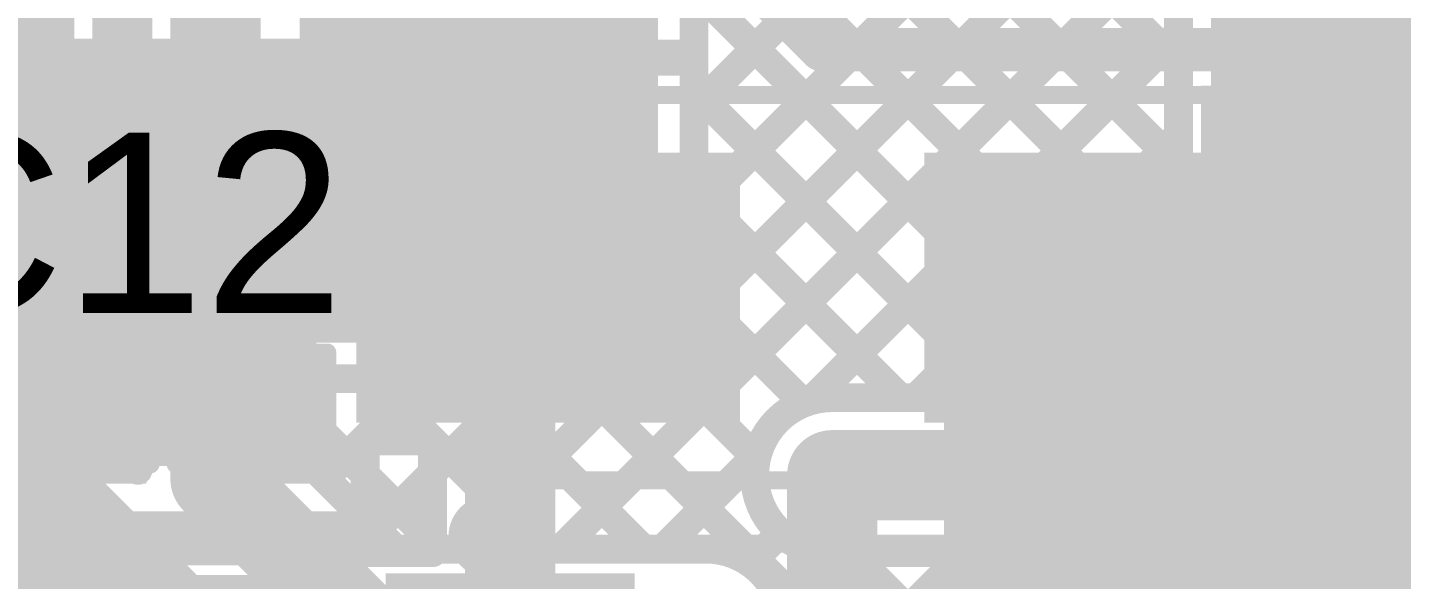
# Model space of a CAD drawing. Header units: millimetres. Extents: x -0.01 to 3.73, y -0.01 to 3.05.
# Drawn here: x 1.7109 to 2.0918, y 1.2691 to 1.4221 of the extents above; entities that cross this region are included whole.
import ezdxf

# ---------------------------------------------------------------- set-up
doc = ezdxf.new("R2010")
doc.units = ezdxf.units.MM
doc.header["$MEASUREMENT"] = 0
for name, color, linetype in [('BottomLayer', 5, 'Continuous'), ('BottomPaste', 16, 'Continuous'), ('BottomSolder', 6, 'Continuous'), ('TopLayer', 1, 'Continuous'), ('TopOverlay', 2, 'Continuous'), ('TopPaste', 8, 'Continuous'), ('TopSolder', 216, 'Continuous'), ('ViaHoleLayer', 16, 'Continuous')]:
    doc.layers.add(name, color=color, linetype=linetype)
doc.styles.add('Arial', font='', dxfattribs={"height": 0.2})
doc.styles.get('Arial').set_extended_font_data('Arial')

# ---------------------------------------------------------------- blocks, each defined once
blk = doc.blocks.new('D2PAK_B_2')
at = {"layer": 'BottomLayer'}
blk.add_hatch(color=5, dxfattribs=at).paths.add_polyline_path([(0.14567, 0.14488), (0.05433, 0.14488), (0.05433, 0.29488), (0.14567, 0.29488)])
at = {"layer": 'BottomPaste'}
blk.add_hatch(color=16, dxfattribs=at).paths.add_polyline_path([(0.14567, 0.14488), (0.05433, 0.14488), (0.05433, 0.29488), (0.14567, 0.29488)])
at = {"layer": 'BottomSolder'}
blk.add_hatch(color=6, dxfattribs=at).paths.add_polyline_path([(0.14967, 0.14088), (0.05033, 0.14088), (0.05033, 0.29888), (0.14967, 0.29888)])
blk = doc.blocks.new('SOIC_8_16')
at = {"layer": 'TopLayer'}
for points in [[(-0.07579, 0.08681), (-0.07579, 0.06319), (-0.13681, 0.06319), (-0.13681, 0.08681)], [(0.13681, 0.08681), (0.13681, 0.06319), (0.07579, 0.06319), (0.07579, 0.08681)], [(-0.07579, 0.03681), (-0.07579, 0.01319), (-0.13681, 0.01319), (-0.13681, 0.03681)], [(0.13681, 0.03681), (0.13681, 0.01319), (0.07579, 0.01319), (0.07579, 0.03681)], [(-0.07579, -0.01319), (-0.07579, -0.03681), (-0.13681, -0.03681), (-0.13681, -0.01319)], [(0.13681, -0.01319), (0.13681, -0.03681), (0.07579, -0.03681), (0.07579, -0.01319)], [(-0.07579, -0.06319), (-0.07579, -0.08681), (-0.13681, -0.08681), (-0.13681, -0.06319)], [(0.13681, -0.06319), (0.13681, -0.08681), (0.07579, -0.08681), (0.07579, -0.06319)]]:
    blk.add_hatch(color=1, dxfattribs=at).paths.add_polyline_path(points)
at = {"layer": 'TopPaste'}
for points in [[(-0.07579, 0.08681), (-0.07579, 0.06319), (-0.13681, 0.06319), (-0.13681, 0.08681)], [(0.13681, 0.08681), (0.13681, 0.06319), (0.07579, 0.06319), (0.07579, 0.08681)], [(-0.07579, 0.03681), (-0.07579, 0.01319), (-0.13681, 0.01319), (-0.13681, 0.03681)], [(0.13681, 0.03681), (0.13681, 0.01319), (0.07579, 0.01319), (0.07579, 0.03681)], [(-0.07579, -0.01319), (-0.07579, -0.03681), (-0.13681, -0.03681), (-0.13681, -0.01319)], [(0.13681, -0.01319), (0.13681, -0.03681), (0.07579, -0.03681), (0.07579, -0.01319)], [(-0.07579, -0.06319), (-0.07579, -0.08681), (-0.13681, -0.08681), (-0.13681, -0.06319)], [(0.13681, -0.06319), (0.13681, -0.08681), (0.07579, -0.08681), (0.07579, -0.06319)]]:
    blk.add_hatch(color=8, dxfattribs=at).paths.add_polyline_path(points)
at = {"layer": 'TopSolder'}
for points in [[(-0.07179, 0.09081), (-0.07179, 0.05919), (-0.14081, 0.05919), (-0.14081, 0.09081)], [(0.14081, 0.09081), (0.14081, 0.05919), (0.07179, 0.05919), (0.07179, 0.09081)], [(-0.07179, 0.04081), (-0.07179, 0.00919), (-0.14081, 0.00919), (-0.14081, 0.04081)], [(0.14081, 0.04081), (0.14081, 0.00919), (0.07179, 0.00919), (0.07179, 0.04081)], [(-0.07179, -0.00919), (-0.07179, -0.04081), (-0.14081, -0.04081), (-0.14081, -0.00919)], [(0.14081, -0.00919), (0.14081, -0.04081), (0.07179, -0.04081), (0.07179, -0.00919)], [(-0.07179, -0.05919), (-0.07179, -0.09081), (-0.14081, -0.09081), (-0.14081, -0.05919)], [(0.14081, -0.05919), (0.14081, -0.09081), (0.07179, -0.09081), (0.07179, -0.05919)]]:
    blk.add_hatch(color=216, dxfattribs=at).paths.add_polyline_path(points)
at = {"layer": 'TopOverlay'}
for points, const_width in [([(-0.1056, 0.101, 1), (-0.1184, 0.101, 1)], 0.01), ([(-0.1209, 0.101, 1), (-0.1159, 0.101, 1)], 0.005), ([(-0.1081, 0.101, 1), (-0.1031, 0.101, 1)], 0.005), ([(-0.07325, 0.099, 1), (-0.07075, 0.099, 1)], 0.0025), ([(0.06475, 0.099, 1), (0.06725, 0.099, 1)], 0.0025), ([(-0.07325, -0.099, 1), (-0.07075, -0.099, 1)], 0.0025), ([(0.06475, -0.099, 1), (0.06725, -0.099, 1)], 0.0025)]:
    blk.add_lwpolyline(points, format="xyb", close=True, dxfattribs=dict(at, const_width=const_width))
at = {"layer": 'TopOverlay', "const_width": 0.005}
for points in [[(-0.072, 0.099), (0.066, 0.099)], [(-0.072, -0.099), (0.066, -0.099)]]:
    blk.add_lwpolyline(points, dxfattribs=at)
blk = doc.blocks.new('D2PAK_B_116')
at = {"layer": 'BottomLayer'}
blk.add_hatch(color=5, dxfattribs=at).paths.add_polyline_path([(-0.05433, 0.14488), (-0.14567, 0.14488), (-0.14567, 0.29488), (-0.05433, 0.29488)])
at = {"layer": 'BottomPaste'}
blk.add_hatch(color=16, dxfattribs=at).paths.add_polyline_path([(-0.05433, 0.14488), (-0.14567, 0.14488), (-0.14567, 0.29488), (-0.05433, 0.29488)])
at = {"layer": 'BottomSolder'}
blk.add_hatch(color=6, dxfattribs=at).paths.add_polyline_path([(-0.05033, 0.14088), (-0.14967, 0.14088), (-0.14967, 0.29888), (-0.05033, 0.29888)])
blk = doc.blocks.new('SMA_152')
at = {"layer": 'TopLayer'}
for points in [[(-0.12795, 0.03346), (-0.02953, 0.03346), (-0.02953, -0.03346), (-0.12795, -0.03346)], [(0.02953, 0.03346), (0.12795, 0.03346), (0.12795, -0.03346), (0.02953, -0.03346)]]:
    blk.add_hatch(color=1, dxfattribs=at).paths.add_polyline_path(points)
at = {"layer": 'TopOverlay'}
for points in [[(-0.175, -0.05597), (-0.12906, -0.05597), (-0.12906, 0.05598), (-0.175, 0.05598)], [(-0.12992, 0.03638), (-0.1022, 0.03638), (-0.1022, 0.05598), (-0.12992, 0.05598)], [(-0.12992, -0.05598), (-0.1022, -0.05598), (-0.1022, -0.03638), (-0.12992, -0.03638)]]:
    blk.add_hatch(color=2, dxfattribs=at).paths.add_polyline_path(points)
at = {"layer": 'TopPaste'}
for points in [[(-0.12795, 0.03346), (-0.02953, 0.03346), (-0.02953, -0.03346), (-0.12795, -0.03346)], [(0.02953, 0.03346), (0.12795, 0.03346), (0.12795, -0.03346), (0.02953, -0.03346)]]:
    blk.add_hatch(color=8, dxfattribs=at).paths.add_polyline_path(points)
at = {"layer": 'TopSolder'}
for points in [[(-0.13195, 0.03746), (-0.02553, 0.03746), (-0.02553, -0.03746), (-0.13195, -0.03746)], [(0.02553, 0.03746), (0.13195, 0.03746), (0.13195, -0.03746), (0.02553, -0.03746)]]:
    blk.add_hatch(color=216, dxfattribs=at).paths.add_polyline_path(points)
at = {"layer": 'TopOverlay', "const_width": 0.005}
for points in [[(0.08115, 0.05345), (-0.10465, 0.05345)], [(0.08115, 0.05345), (0.08115, 0.03985)], [(0.08115, -0.03985), (0.08115, -0.05345)], [(0.08115, -0.05345), (-0.10465, -0.05345)]]:
    blk.add_lwpolyline(points, dxfattribs=at)
at = {"layer": 'TopOverlay', "const_width": 0.0025}
for points in [[(-0.1059, 0.05345, 1), (-0.1034, 0.05345, 1)], [(0.0799, 0.05345, 1), (0.0824, 0.05345, 1)], [(0.0799, 0.05345, 1), (0.0824, 0.05345, 1)], [(0.0799, 0.03985, 1), (0.0824, 0.03985, 1)], [(0.0799, -0.03985, 1), (0.0824, -0.03985, 1)], [(-0.1059, -0.05345, 1), (-0.1034, -0.05345, 1)], [(0.0799, -0.05345, 1), (0.0824, -0.05345, 1)], [(0.0799, -0.05345, 1), (0.0824, -0.05345, 1)]]:
    blk.add_lwpolyline(points, format="xyb", close=True, dxfattribs=at)
blk = doc.blocks.new('C__0603_189')
at = {"layer": 'TopLayer'}
for points in [[(-0.015, 0.0175), (-0.015, -0.0175), (-0.045, -0.0175), (-0.045, 0.0175)], [(0.045, 0.0175), (0.045, -0.0175), (0.015, -0.0175), (0.015, 0.0175)]]:
    blk.add_hatch(color=1, dxfattribs=at).paths.add_polyline_path(points)
at = {"layer": 'TopPaste'}
for points in [[(-0.015, 0.0175), (-0.015, -0.0175), (-0.045, -0.0175), (-0.045, 0.0175)], [(0.045, 0.0175), (0.045, -0.0175), (0.015, -0.0175), (0.015, 0.0175)]]:
    blk.add_hatch(color=8, dxfattribs=at).paths.add_polyline_path(points)
at = {"layer": 'TopSolder'}
for points in [[(-0.01264, 0.01986), (-0.01264, -0.01986), (-0.04736, -0.01986), (-0.04736, 0.01986)], [(0.04736, 0.01986), (0.04736, -0.01986), (0.01264, -0.01986), (0.01264, 0.01986)]]:
    blk.add_hatch(color=216, dxfattribs=at).paths.add_polyline_path(points)
at = {"layer": 'TopOverlay', "const_width": 0.005}
for points in [[(-0.049, 0.021), (-0.018, 0.021)], [(-0.049, 0.021), (-0.049, -0.021)], [(0.018, 0.021), (0.049, 0.021)], [(0.049, 0.021), (0.049, -0.021)], [(-0.049, -0.021), (-0.018, -0.021)], [(0.018, -0.021), (0.049, -0.021)]]:
    blk.add_lwpolyline(points, dxfattribs=at)
at = {"layer": 'TopOverlay', "const_width": 0.0025}
for points in [[(-0.05025, 0.021, 1), (-0.04775, 0.021, 1)], [(-0.05025, 0.021, 1), (-0.04775, 0.021, 1)], [(-0.01925, 0.021, 1), (-0.01675, 0.021, 1)], [(0.01675, 0.021, 1), (0.01925, 0.021, 1)], [(0.04775, 0.021, 1), (0.05025, 0.021, 1)], [(0.04775, 0.021, 1), (0.05025, 0.021, 1)], [(-0.05025, -0.021, 1), (-0.04775, -0.021, 1)], [(-0.05025, -0.021, 1), (-0.04775, -0.021, 1)], [(-0.01925, -0.021, 1), (-0.01675, -0.021, 1)], [(0.01675, -0.021, 1), (0.01925, -0.021, 1)], [(0.04775, -0.021, 1), (0.05025, -0.021, 1)], [(0.04775, -0.021, 1), (0.05025, -0.021, 1)]]:
    blk.add_lwpolyline(points, format="xyb", close=True, dxfattribs=at)
blk = doc.blocks.new('C__0603_190')
at = {"layer": 'TopLayer'}
for points in [[(-0.015, 0.0175), (-0.015, -0.0175), (-0.045, -0.0175), (-0.045, 0.0175)], [(0.045, 0.0175), (0.045, -0.0175), (0.015, -0.0175), (0.015, 0.0175)]]:
    blk.add_hatch(color=1, dxfattribs=at).paths.add_polyline_path(points)
at = {"layer": 'TopPaste'}
for points in [[(-0.015, 0.0175), (-0.015, -0.0175), (-0.045, -0.0175), (-0.045, 0.0175)], [(0.045, 0.0175), (0.045, -0.0175), (0.015, -0.0175), (0.015, 0.0175)]]:
    blk.add_hatch(color=8, dxfattribs=at).paths.add_polyline_path(points)
at = {"layer": 'TopSolder'}
for points in [[(-0.01264, 0.01986), (-0.01264, -0.01986), (-0.04736, -0.01986), (-0.04736, 0.01986)], [(0.04736, 0.01986), (0.04736, -0.01986), (0.01264, -0.01986), (0.01264, 0.01986)]]:
    blk.add_hatch(color=216, dxfattribs=at).paths.add_polyline_path(points)
at = {"layer": 'TopOverlay', "const_width": 0.005}
for points in [[(-0.049, 0.021), (-0.018, 0.021)], [(-0.049, 0.021), (-0.049, -0.021)], [(0.018, 0.021), (0.049, 0.021)], [(0.049, 0.021), (0.049, -0.021)], [(-0.049, -0.021), (-0.018, -0.021)], [(0.018, -0.021), (0.049, -0.021)]]:
    blk.add_lwpolyline(points, dxfattribs=at)
at = {"layer": 'TopOverlay', "const_width": 0.0025}
for points in [[(-0.05025, 0.021, 1), (-0.04775, 0.021, 1)], [(-0.05025, 0.021, 1), (-0.04775, 0.021, 1)], [(-0.01925, 0.021, 1), (-0.01675, 0.021, 1)], [(0.01675, 0.021, 1), (0.01925, 0.021, 1)], [(0.04775, 0.021, 1), (0.05025, 0.021, 1)], [(0.04775, 0.021, 1), (0.05025, 0.021, 1)], [(-0.05025, -0.021, 1), (-0.04775, -0.021, 1)], [(-0.05025, -0.021, 1), (-0.04775, -0.021, 1)], [(-0.01925, -0.021, 1), (-0.01675, -0.021, 1)], [(0.01675, -0.021, 1), (0.01925, -0.021, 1)], [(0.04775, -0.021, 1), (0.05025, -0.021, 1)], [(0.04775, -0.021, 1), (0.05025, -0.021, 1)]]:
    blk.add_lwpolyline(points, format="xyb", close=True, dxfattribs=at)

msp = doc.modelspace()

# ---------------------------------------------------------------- hatches: boundary and pattern name
at = {"layer": 'BottomLayer'}
for points in [[(1.59, 1.331), (1.7239, 1.331), (1.7239, 1.62), (1.59, 1.62)], [(2.039, 1.33), (2.184, 1.33), (2.184, 1.619), (2.039, 1.619)], [(1.724, 1.247), (1.724, 1.321), (1.529, 1.321), (1.529, 1.247)], [(1.7735, 1.1855), (1.80806, 1.22006), (1.71174, 1.31638), (1.67718, 1.28182)]]:
    msp.add_hatch(color=5, dxfattribs=at).paths.add_polyline_path(points)
h = msp.add_hatch(color=5, dxfattribs=at)
edge = h.paths.add_edge_path()
edge.add_arc((1.803, 1.404), 0.01181, 0, 360)
h = msp.add_hatch(color=5, dxfattribs=at)
edge = h.paths.add_edge_path()
edge.add_arc((1.934, 1.298), 0.01181, 0, 360)
at = {"layer": 'TopLayer'}
for points in [[(1.419, 1.318), (1.791, 1.318), (1.791, 1.419), (1.419, 1.419)], [(1.965, 1.246), (2.143, 1.246), (2.143, 1.383), (1.965, 1.383)]]:
    msp.add_hatch(color=1, dxfattribs=at).paths.add_polyline_path(points)
h = msp.add_hatch(color=1, dxfattribs=at)
edge = h.paths.add_edge_path()
edge.add_arc((1.803, 1.404), 0.01181, 0, 360)
h = msp.add_hatch(color=1, dxfattribs=at)
edge = h.paths.add_edge_path()
edge.add_arc((1.934, 1.298), 0.01181, 0, 360)
at = {"layer": 'ViaHoleLayer'}
h = msp.add_hatch(color=16, dxfattribs=at)
edge = h.paths.add_edge_path()
edge.add_arc((1.803, 1.404), 0.00591, 0, 360)
h = msp.add_hatch(color=16, dxfattribs=at)
edge = h.paths.add_edge_path()
edge.add_arc((1.934, 1.298), 0.00591, 0, 360)

# ---------------------------------------------------------------- linework, layer by layer
at = {"layer": 'BottomLayer'}
for points, const_width in [([(1.78052, 1.6615), (2.03, 1.41201)], 0.008), ([(1.7329, 1.33), (1.7329, 1.629)], 0.008), ([(2.03, 1.321), (2.03, 1.6275)], 0.008), ([(1.8058, 1.60793), (2.03, 1.38373)], 0.008), ([(1.763, 1.297), (1.763, 1.526)], 0.025), ([(1.89567, 1.3994), (2.03, 1.53374)], 0.008), ([(1.89567, 1.37112), (2.03, 1.50545)], 0.008), ([(1.89567, 1.32476), (1.89567, 1.50276)], 0.008), ([(1.7415, 1.29934), (1.7415, 1.4995)], 0.008), ([(1.836, 1.41376), (1.836, 1.49876)], 0.01), ([(1.89567, 1.48978), (2.03, 1.35545)], 0.008), ([(1.89567, 1.34284), (2.03, 1.47717)], 0.008), ([(1.89567, 1.46149), (2.03, 1.32716)], 0.008), ([(1.85862, 1.2775), (2.03, 1.44888)], 0.008), ([(1.89567, 1.43321), (2.00938, 1.3195)], 0.008), ([(1.7329, 1.42627), (1.7415, 1.41767)], 0.008), ([(1.92807, 1.31867), (2.03, 1.4206)], 0.008), ([(1.7329, 1.40634), (1.7415, 1.41494)], 0.008), ([(1.836, 1.41376), (1.89167, 1.41376)], 0.01), ([(1.836, 1.32876), (1.836, 1.41376)], 0.01), ([(1.89567, 1.40492), (1.98109, 1.3195)], 0.008), ([(1.7329, 1.39799), (1.7415, 1.38939)], 0.008), ([(1.95719, 1.3195), (2.03, 1.39231)], 0.008), ([(1.7329, 1.37805), (1.7415, 1.38666)], 0.008), ([(1.89567, 1.37664), (1.95281, 1.3195)], 0.008), ([(1.7329, 1.36971), (1.7415, 1.3611)], 0.008), ([(1.98547, 1.3195), (2.03, 1.36403)], 0.008), ([(1.7329, 1.34977), (1.7415, 1.35837)], 0.008), ([(1.89567, 1.34836), (1.92605, 1.31798)], 0.008), ([(1.7329, 1.34142), (1.7415, 1.33282)], 0.008), ([(2.01375, 1.3195), (2.03, 1.33575)], 0.008), ([(1.733, 1.32159), (1.7415, 1.33009)], 0.008), ([(1.733, 1.30784), (1.733, 1.33)], 0.008), ([(1.7845, 1.31652), (1.79274, 1.32476)], 0.008), ([(1.7845, 1.30591), (1.7845, 1.32476)], 0.008), ([(1.7845, 1.32476), (1.89567, 1.32476)], 0.008), ([(1.79334, 1.29707), (1.82103, 1.32476)], 0.008), ([(1.80612, 1.32476), (1.85339, 1.2775)], 0.008), ([(1.80748, 1.28293), (1.84931, 1.32476)], 0.008), ([(1.83033, 1.2775), (1.8776, 1.32476)], 0.008), ([(1.83441, 1.32476), (1.88167, 1.2775)], 0.008), ([(1.86269, 1.32476), (1.94746, 1.24)], 0.008), ([(1.89098, 1.32476), (1.91302, 1.30272)], 0.008), ([(1.7845, 1.3181), (1.8251, 1.2775)], 0.008), ([(1.934, 1.3195), (2.17809, 1.3195)], 0.008), ([(2.03, 1.321), (2.17959, 1.321)], 0.008), ([(1.733, 1.31303), (1.7415, 1.30453)], 0.008), ([(1.733, 1.30784), (1.7415, 1.29934)], 0.008), ([(1.934, 1.298), (2.187, 1.298)], 0.025), ([(1.763, 1.297), (1.804, 1.256)], 0.025), ([(1.7845, 1.30591), (1.81291, 1.2775)], 0.008), ([(1.8869, 1.2775), (1.91333, 1.30393)], 0.008), ([(1.91131, 1.27363), (1.91966, 1.28198)], 0.008), ([(1.81291, 1.2775), (1.899, 1.2775)], 0.008), ([(1.92045, 1.25448), (1.94247, 1.2765)], 0.008), ([(1.934, 1.2765), (2.187, 1.2765)], 0.008), ([(1.93425, 1.24), (1.97075, 1.2765)], 0.008), ([(1.93924, 1.2765), (1.97574, 1.24)], 0.008), ([(1.96254, 1.24), (1.99904, 1.2765)], 0.008), ([(1.96752, 1.2765), (2.00402, 1.24)], 0.008), ([(1.99082, 1.24), (2.02732, 1.2765)], 0.008), ([(1.99581, 1.2765), (2.03231, 1.24)], 0.008), ([(2.01911, 1.24), (2.05561, 1.2765)], 0.008), ([(2.02409, 1.2765), (2.06059, 1.24)], 0.008), ([(2.04739, 1.24), (2.08389, 1.2765)], 0.008), ([(2.05238, 1.2765), (2.08888, 1.24)], 0.008), ([(2.08066, 1.2765), (2.11716, 1.24)], 0.008)]:
    msp.add_lwpolyline(points, dxfattribs=dict(at, const_width=const_width))
for points, const_width in [([(1.7395, 1.41767, 1), (1.7435, 1.41767, 1)], 0.004), ([(2.028, 1.4206, 1), (2.032, 1.4206, 1)], 0.004), ([(1.7395, 1.41494, 1), (1.7435, 1.41494, 1)], 0.004), ([(1.8335, 1.41376, 1), (1.8385, 1.41376, 1)], 0.005), ([(1.8335, 1.41376, 1), (1.8385, 1.41376, 1)], 0.005), ([(1.8335, 1.41376, 1), (1.8385, 1.41376, 1)], 0.005), ([(1.88917, 1.41376, 1), (1.89417, 1.41376, 1)], 0.005), ([(2.028, 1.41201, 1), (2.032, 1.41201, 1)], 0.004), ([(1.7309, 1.40634, 1), (1.7349, 1.40634, 1)], 0.004), ([(1.89367, 1.40492, 1), (1.89767, 1.40492, 1)], 0.004), ([(1.7309, 1.39799, 1), (1.7349, 1.39799, 1)], 0.004), ([(1.89367, 1.3994, 1), (1.89767, 1.3994, 1)], 0.004), ([(2.028, 1.39231, 1), (2.032, 1.39231, 1)], 0.004), ([(1.7395, 1.38939, 1), (1.7435, 1.38939, 1)], 0.004), ([(1.7395, 1.38666, 1), (1.7435, 1.38666, 1)], 0.004), ([(2.028, 1.38373, 1), (2.032, 1.38373, 1)], 0.004), ([(1.7309, 1.37805, 1), (1.7349, 1.37805, 1)], 0.004), ([(1.89367, 1.37664, 1), (1.89767, 1.37664, 1)], 0.004), ([(1.7309, 1.36971, 1), (1.7349, 1.36971, 1)], 0.004), ([(1.89367, 1.37112, 1), (1.89767, 1.37112, 1)], 0.004), ([(2.028, 1.36403, 1), (2.032, 1.36403, 1)], 0.004), ([(1.7395, 1.3611, 1), (1.7435, 1.3611, 1)], 0.004), ([(1.7395, 1.35837, 1), (1.7435, 1.35837, 1)], 0.004), ([(2.028, 1.35545, 1), (2.032, 1.35545, 1)], 0.004), ([(1.7309, 1.34977, 1), (1.7349, 1.34977, 1)], 0.004), ([(1.89367, 1.34836, 1), (1.89767, 1.34836, 1)], 0.004), ([(1.7309, 1.34142, 1), (1.7349, 1.34142, 1)], 0.004), ([(1.89367, 1.34284, 1), (1.89767, 1.34284, 1)], 0.004), ([(2.028, 1.33575, 1), (2.032, 1.33575, 1)], 0.004), ([(1.7309, 1.33, 1), (1.7349, 1.33, 1)], 0.004), ([(1.731, 1.33, 1), (1.735, 1.33, 1)], 0.004), ([(1.7395, 1.33282, 1), (1.7435, 1.33282, 1)], 0.004), ([(1.7395, 1.33009, 1), (1.7435, 1.33009, 1)], 0.004), ([(1.8335, 1.32876, 1), (1.8385, 1.32876, 1)], 0.005), ([(2.028, 1.32716, 1), (2.032, 1.32716, 1)], 0.004), ([(1.7825, 1.32476, 1), (1.7865, 1.32476, 1)], 0.004), ([(1.7825, 1.32476, 1), (1.7865, 1.32476, 1)], 0.004), ([(1.79074, 1.32476, 1), (1.79474, 1.32476, 1)], 0.004), ([(1.80412, 1.32476, 1), (1.80812, 1.32476, 1)], 0.004), ([(1.81903, 1.32476, 1), (1.82303, 1.32476, 1)], 0.004), ([(1.83241, 1.32476, 1), (1.83641, 1.32476, 1)], 0.004), ([(1.84731, 1.32476, 1), (1.85131, 1.32476, 1)], 0.004), ([(1.86069, 1.32476, 1), (1.86469, 1.32476, 1)], 0.004), ([(1.8756, 1.32476, 1), (1.8796, 1.32476, 1)], 0.004), ([(1.88898, 1.32476, 1), (1.89298, 1.32476, 1)], 0.004), ([(1.89367, 1.32476, 1), (1.89767, 1.32476, 1)], 0.004), ([(1.89367, 1.32476, 1), (1.89767, 1.32476, 1)], 0.004), ([(1.731, 1.32159, 1), (1.735, 1.32159, 1)], 0.004), ([(1.7825, 1.3181, 1), (1.7865, 1.3181, 1)], 0.004), ([(1.92405, 1.31798, 1), (1.92805, 1.31798, 1)], 0.004), ([(1.92607, 1.31867, 1), (1.93007, 1.31867, 1)], 0.004), ([(1.932, 1.3195, 1), (1.936, 1.3195, 1)], 0.004), ([(1.932, 1.3195, 1), (1.936, 1.3195, 1)], 0.004), ([(1.95081, 1.3195, 1), (1.95481, 1.3195, 1)], 0.004), ([(1.95519, 1.3195, 1), (1.95919, 1.3195, 1)], 0.004), ([(1.97909, 1.3195, 1), (1.98309, 1.3195, 1)], 0.004), ([(1.98347, 1.3195, 1), (1.98747, 1.3195, 1)], 0.004), ([(2.00738, 1.3195, 1), (2.01138, 1.3195, 1)], 0.004), ([(2.01175, 1.3195, 1), (2.01575, 1.3195, 1)], 0.004), ([(2.028, 1.321, 1), (2.032, 1.321, 1)], 0.004), ([(2.028, 1.321, 1), (2.032, 1.321, 1)], 0.004), ([(1.7825, 1.31652, 1), (1.7865, 1.31652, 1)], 0.004), ([(1.731, 1.31303, 1), (1.735, 1.31303, 1)], 0.004), ([(1.731, 1.30784, 1), (1.735, 1.30784, 1)], 0.004), ([(1.731, 1.30784, 1), (1.735, 1.30784, 1)], 0.004), ([(1.92775, 1.298, 1), (1.94025, 1.298, 1)], 0.0125), ([(1.7395, 1.30453, 1), (1.7435, 1.30453, 1)], 0.004), ([(1.75675, 1.297, 1), (1.76925, 1.297, 1)], 0.0125), ([(1.75675, 1.297, 1), (1.76925, 1.297, 1)], 0.0125), ([(1.7825, 1.30591, 1), (1.7865, 1.30591, 1)], 0.004), ([(1.7825, 1.30591, 1), (1.7865, 1.30591, 1)], 0.004), ([(1.91102, 1.30272, 1), (1.91502, 1.30272, 1)], 0.004), ([(1.91133, 1.30393, 1), (1.91533, 1.30393, 1)], 0.004), ([(1.7395, 1.29934, 1), (1.7435, 1.29934, 1)], 0.004), ([(1.7395, 1.29934, 1), (1.7435, 1.29934, 1)], 0.004), ([(1.79134, 1.29707, 1), (1.79534, 1.29707, 1)], 0.004), ([(1.80548, 1.28293, 1), (1.80948, 1.28293, 1)], 0.004), ([(1.91766, 1.28198, 1), (1.92166, 1.28198, 1)], 0.004), ([(1.81091, 1.2775, 1), (1.81491, 1.2775, 1)], 0.004), ([(1.81091, 1.2775, 1), (1.81491, 1.2775, 1)], 0.004), ([(1.8231, 1.2775, 1), (1.8271, 1.2775, 1)], 0.004), ([(1.82833, 1.2775, 1), (1.83233, 1.2775, 1)], 0.004), ([(1.85139, 1.2775, 1), (1.85539, 1.2775, 1)], 0.004), ([(1.85662, 1.2775, 1), (1.86062, 1.2775, 1)], 0.004), ([(1.87967, 1.2775, 1), (1.88367, 1.2775, 1)], 0.004), ([(1.8849, 1.2775, 1), (1.8889, 1.2775, 1)], 0.004), ([(1.897, 1.2775, 1), (1.901, 1.2775, 1)], 0.004), ([(1.897, 1.2775, 1), (1.901, 1.2775, 1)], 0.004), ([(1.932, 1.2765, 1), (1.936, 1.2765, 1)], 0.004), ([(1.932, 1.2765, 1), (1.936, 1.2765, 1)], 0.004), ([(1.93724, 1.2765, 1), (1.94124, 1.2765, 1)], 0.004), ([(1.94047, 1.2765, 1), (1.94447, 1.2765, 1)], 0.004), ([(1.96552, 1.2765, 1), (1.96952, 1.2765, 1)], 0.004), ([(1.96875, 1.2765, 1), (1.97275, 1.2765, 1)], 0.004), ([(1.99381, 1.2765, 1), (1.99781, 1.2765, 1)], 0.004), ([(1.99704, 1.2765, 1), (2.00104, 1.2765, 1)], 0.004), ([(2.02209, 1.2765, 1), (2.02609, 1.2765, 1)], 0.004), ([(2.02532, 1.2765, 1), (2.02932, 1.2765, 1)], 0.004), ([(2.05038, 1.2765, 1), (2.05438, 1.2765, 1)], 0.004), ([(2.05361, 1.2765, 1), (2.05761, 1.2765, 1)], 0.004), ([(2.07866, 1.2765, 1), (2.08266, 1.2765, 1)], 0.004), ([(2.08189, 1.2765, 1), (2.08589, 1.2765, 1)], 0.004), ([(1.90931, 1.27363, 1), (1.91331, 1.27363, 1)], 0.004)]:
    msp.add_lwpolyline(points, format="xyb", close=True, dxfattribs=dict(at, const_width=const_width))
at = {"layer": 'BottomLayer', "const_width": 0.008}
for points in [[(1.934, 1.2765, -1), (1.934, 1.3195)], [(1.899, 1.2775, -0.414214), (1.9205, 1.256)]]:
    msp.add_lwpolyline(points, format="xyb", dxfattribs=at)
at = {"layer": 'TopLayer'}
for points, const_width in [([(1.73677, 1.61023), (1.931, 1.416)], 0.012), ([(1.819, 1.465), (1.85482, 1.42918)], 0.05), ([(1.85482, 1.35044), (1.85482, 1.42918)], 0.05), ([(1.803, 1.404), (1.803, 1.42581)], 0.01), ([(1.931, 1.416), (2.13758, 1.416)], 0.012), ([(1.724, 1.382), (1.746, 1.404)], 0.025), ([(1.746, 1.404), (1.803, 1.404)], 0.025), ([(1.724, 1.313), (1.724, 1.382)], 0.025), ([(1.85482, 1.35044), (1.85526, 1.35)], 0.05), ([(1.8447, 1.33944), (1.85526, 1.35)], 0.025), ([(1.8447, 1.255), (1.8447, 1.33944)], 0.025), ([(1.724, 1.313), (1.773, 1.313)], 0.025), ([(1.6965, 1.313), (1.724, 1.313)], 0.01), ([(1.724, 1.288), (1.724, 1.313)], 0.01), ([(1.773, 1.288), (1.773, 1.313)], 0.01), ([(1.8045, 1.284), (1.8045, 1.30754)], 0.008), ([(1.8045, 1.30754), (1.8232, 1.30754)], 0.008), ([(1.8232, 1.2765), (1.8232, 1.30754)], 0.008), ([(1.934, 1.24442), (1.934, 1.298)], 0.025), ([(1.80105, 1.2765), (1.8232, 1.29865)], 0.008), ([(1.8045, 1.2981), (1.8232, 1.2794)], 0.008), ([(1.6925, 1.284), (1.7415, 1.284)], 0.008), ([(1.70547, 1.284), (1.71247, 1.277)], 0.008), ([(1.7167, 1.277), (1.7237, 1.284)], 0.008), ([(1.73375, 1.284), (1.74075, 1.277)], 0.008), ([(1.7415, 1.284), (1.7555, 1.284)], 0.008), ([(1.7415, 1.284), (1.7555, 1.284)], 0.008), ([(1.74498, 1.277), (1.75198, 1.284)], 0.008), ([(1.7555, 1.284), (1.8045, 1.284)], 0.008), ([(1.76203, 1.284), (1.76903, 1.277)], 0.008), ([(1.77326, 1.277), (1.78026, 1.284)], 0.008), ([(1.79032, 1.284), (1.79732, 1.277)], 0.008), ([(1.6975, 1.277), (1.7465, 1.277)], 0.008), ([(1.7465, 1.277), (1.7505, 1.277)], 0.008), ([(1.7465, 1.277), (1.7505, 1.277)], 0.008), ([(1.7465, 1.2765), (1.7505, 1.2765)], 0.008), ([(1.7505, 1.277), (1.7995, 1.277)], 0.008), ([(1.7995, 1.2765), (1.8232, 1.2765)], 0.008)]:
    msp.add_lwpolyline(points, dxfattribs=dict(at, const_width=const_width))
for points, const_width in [([(1.84232, 1.42918, 1), (1.86732, 1.42918, 1)], 0.025), ([(1.84232, 1.42918, 1), (1.86732, 1.42918, 1)], 0.025), ([(1.8005, 1.42581, 1), (1.8055, 1.42581, 1)], 0.005), ([(1.928, 1.416, 1), (1.934, 1.416, 1)], 0.006), ([(1.928, 1.416, 1), (1.934, 1.416, 1)], 0.006), ([(1.73975, 1.404, 1), (1.75225, 1.404, 1)], 0.0125), ([(1.73975, 1.404, 1), (1.75225, 1.404, 1)], 0.0125), ([(1.79675, 1.404, 1), (1.80925, 1.404, 1)], 0.0125), ([(1.8005, 1.404, 1), (1.8055, 1.404, 1)], 0.005), ([(1.71775, 1.382, 1), (1.73025, 1.382, 1)], 0.0125), ([(1.71775, 1.382, 1), (1.73025, 1.382, 1)], 0.0125), ([(1.84232, 1.35044, 1), (1.86732, 1.35044, 1)], 0.025), ([(1.84232, 1.35044, 1), (1.86732, 1.35044, 1)], 0.025), ([(1.84276, 1.35, 1), (1.86776, 1.35, 1)], 0.025), ([(1.84901, 1.35, 1), (1.86151, 1.35, 1)], 0.0125), ([(1.83845, 1.33944, 1), (1.85095, 1.33944, 1)], 0.0125), ([(1.83845, 1.33944, 1), (1.85095, 1.33944, 1)], 0.0125), ([(1.71775, 1.313, 1), (1.73025, 1.313, 1)], 0.0125), ([(1.71775, 1.313, 1), (1.73025, 1.313, 1)], 0.0125), ([(1.76675, 1.313, 1), (1.77925, 1.313, 1)], 0.0125), ([(1.7215, 1.313, 1), (1.7265, 1.313, 1)], 0.005), ([(1.7215, 1.313, 1), (1.7265, 1.313, 1)], 0.005), ([(1.7705, 1.313, 1), (1.7755, 1.313, 1)], 0.005), ([(1.8025, 1.30754, 1), (1.8065, 1.30754, 1)], 0.004), ([(1.8025, 1.30754, 1), (1.8065, 1.30754, 1)], 0.004), ([(1.8212, 1.30754, 1), (1.8252, 1.30754, 1)], 0.004), ([(1.8212, 1.30754, 1), (1.8252, 1.30754, 1)], 0.004), ([(1.92775, 1.298, 1), (1.94025, 1.298, 1)], 0.0125), ([(1.8025, 1.2981, 1), (1.8065, 1.2981, 1)], 0.004), ([(1.8212, 1.29865, 1), (1.8252, 1.29865, 1)], 0.004), ([(1.7215, 1.288, 1), (1.7265, 1.288, 1)], 0.005), ([(1.7705, 1.288, 1), (1.7755, 1.288, 1)], 0.005), ([(1.7217, 1.284, 1), (1.7257, 1.284, 1)], 0.004), ([(1.73175, 1.284, 1), (1.73575, 1.284, 1)], 0.004), ([(1.7395, 1.284, 1), (1.7435, 1.284, 1)], 0.004), ([(1.7395, 1.284, 1), (1.7435, 1.284, 1)], 0.004), ([(1.7395, 1.284, 1), (1.7435, 1.284, 1)], 0.004), ([(1.74998, 1.284, 1), (1.75398, 1.284, 1)], 0.004), ([(1.7535, 1.284, 1), (1.7575, 1.284, 1)], 0.004), ([(1.7535, 1.284, 1), (1.7575, 1.284, 1)], 0.004), ([(1.7535, 1.284, 1), (1.7575, 1.284, 1)], 0.004), ([(1.76003, 1.284, 1), (1.76403, 1.284, 1)], 0.004), ([(1.77826, 1.284, 1), (1.78226, 1.284, 1)], 0.004), ([(1.78832, 1.284, 1), (1.79232, 1.284, 1)], 0.004), ([(1.8025, 1.284, 1), (1.8065, 1.284, 1)], 0.004), ([(1.8025, 1.284, 1), (1.8065, 1.284, 1)], 0.004), ([(1.71047, 1.277, 1), (1.71447, 1.277, 1)], 0.004), ([(1.7147, 1.277, 1), (1.7187, 1.277, 1)], 0.004), ([(1.73875, 1.277, 1), (1.74275, 1.277, 1)], 0.004), ([(1.74298, 1.277, 1), (1.74698, 1.277, 1)], 0.004), ([(1.7445, 1.277, 1), (1.7485, 1.277, 1)], 0.004), ([(1.7445, 1.277, 1), (1.7485, 1.277, 1)], 0.004), ([(1.7445, 1.277, 1), (1.7485, 1.277, 1)], 0.004), ([(1.7445, 1.2765, 1), (1.7485, 1.2765, 1)], 0.004), ([(1.7485, 1.277, 1), (1.7525, 1.277, 1)], 0.004), ([(1.7485, 1.277, 1), (1.7525, 1.277, 1)], 0.004), ([(1.7485, 1.277, 1), (1.7525, 1.277, 1)], 0.004), ([(1.7485, 1.2765, 1), (1.7525, 1.2765, 1)], 0.004), ([(1.76703, 1.277, 1), (1.77103, 1.277, 1)], 0.004), ([(1.77126, 1.277, 1), (1.77526, 1.277, 1)], 0.004), ([(1.79532, 1.277, 1), (1.79932, 1.277, 1)], 0.004), ([(1.7975, 1.277, 1), (1.8015, 1.277, 1)], 0.004), ([(1.7975, 1.2765, 1), (1.8015, 1.2765, 1)], 0.004), ([(1.79905, 1.2765, 1), (1.80305, 1.2765, 1)], 0.004), ([(1.8212, 1.2794, 1), (1.8252, 1.2794, 1)], 0.004), ([(1.8212, 1.2765, 1), (1.8252, 1.2765, 1)], 0.004), ([(1.8212, 1.2765, 1), (1.8252, 1.2765, 1)], 0.004)]:
    msp.add_lwpolyline(points, format="xyb", close=True, dxfattribs=dict(at, const_width=const_width))

# ---------------------------------------------------------------- block references
for name, p in [('D2PAK_B_2', (1.736, 1.19388)), ('D2PAK_B_116', (2.192, 1.19388)), ('SOIC_8_16', (1.951, 1.18))]:
    msp.add_blockref(name, p)
for name, p, rotation in [('SMA_152', (1.934, 1.35), 180), ('C__0603_189', (1.724, 1.283), 90), ('C__0603_190', (1.773, 1.283), 90)]:
    msp.add_blockref(name, p, dxfattribs=dict(rotation=rotation))

# ---------------------------------------------------------------- texts
at = {"layer": 'TopOverlay', "style": 'Arial'}
msp.add_text('C12', height=0.05, dxfattribs=at).set_placement((1.67052, 1.34301))

doc.saveas('drawing.dxf')
